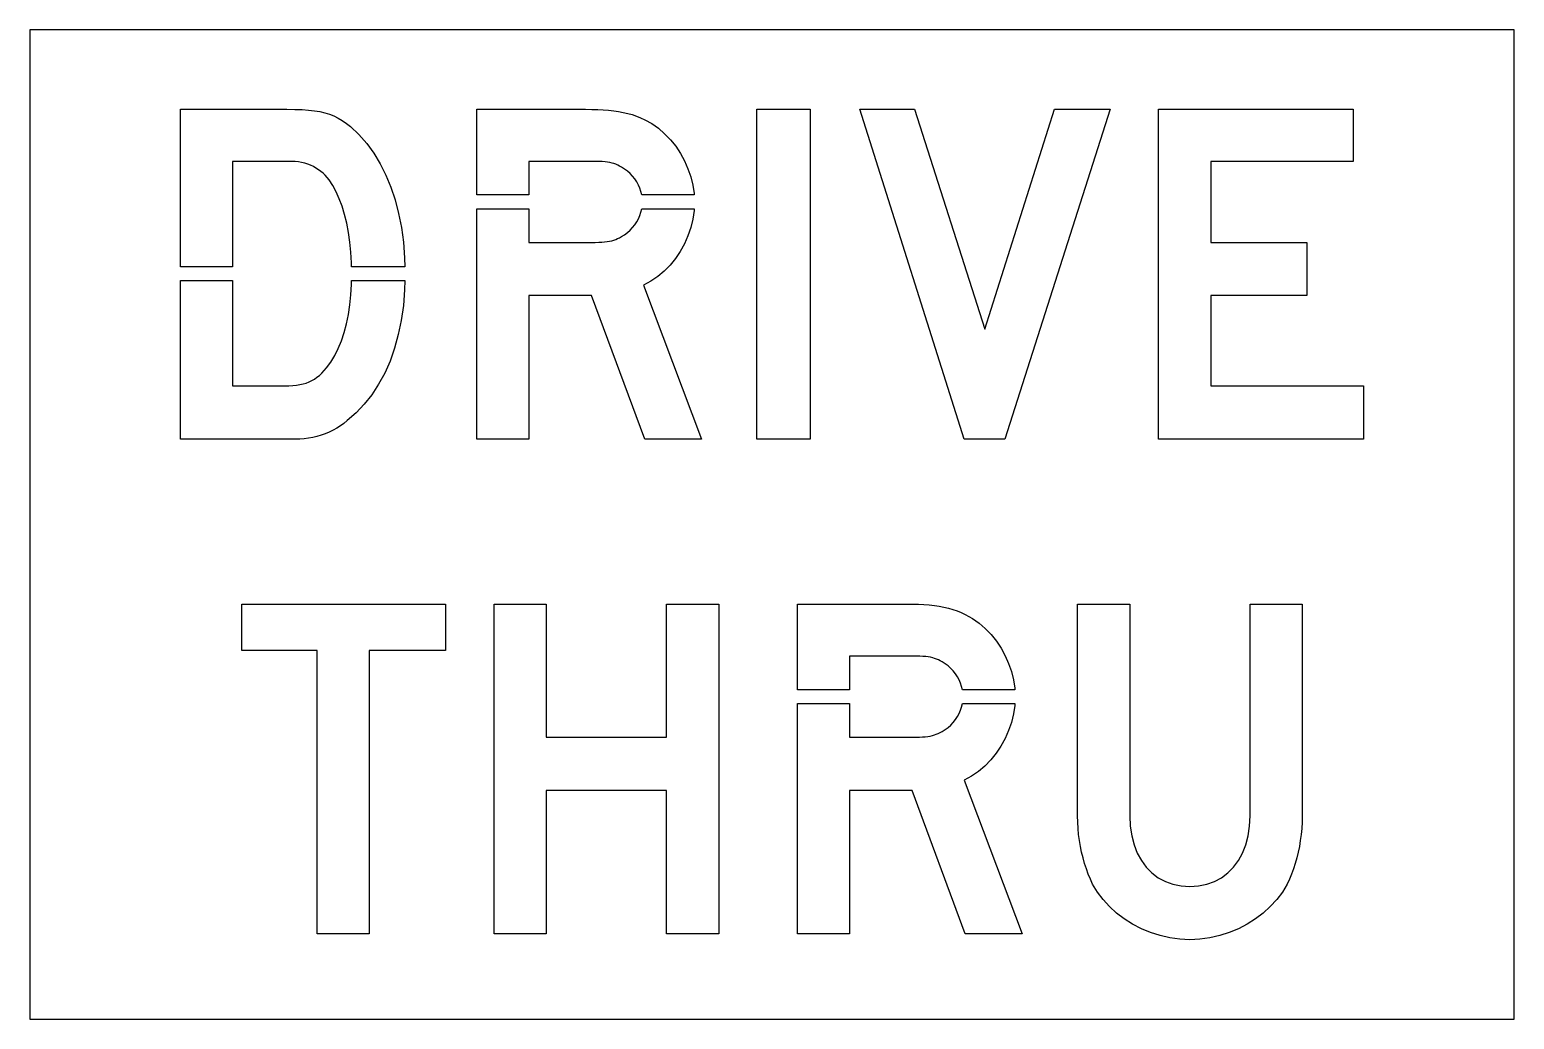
# Model space of a CAD drawing. Extents: x 0 to 54, y 0 to 36.
import ezdxf

# ---------------------------------------------------------------- set-up
doc = ezdxf.new("R2010")
doc.units = 0
doc.layers.add('CUT', color=7, linetype='Continuous')
doc.layers.add('OUTSIDE', color=1, linetype='Continuous')

msp = doc.modelspace()

# ---------------------------------------------------------------- linework, layer by layer
at = {"layer": 'CUT'}
for points in [[(11.5314, 28.9614), (11.4534, 29.2782), (11.3622, 29.5758), (11.2602, 29.8518), (11.1474, 30.1038), (11.0238, 30.3318), (10.8906, 30.5322), (10.7478, 30.705), (10.671, 30.777), (10.5906, 30.8442), (10.5042, 30.9078), (10.413, 30.9666), (10.317, 31.0206), (10.2162, 31.0686), (10.1118, 31.1094), (10.0026, 31.1442), (9.8886, 31.173), (9.7722, 31.1934), (9.651, 31.2054), (9.5262, 31.2102), (7.3794, 31.2102), (7.3794, 27.377), (5.4846, 27.377), (5.4846, 33.105), (9.3582, 33.105), (9.6486, 33.1026), (9.9102, 33.093), (10.1466, 33.0774), (10.3614, 33.0534), (10.557, 33.021), (10.737, 32.979), (10.905, 32.9262), (11.0646, 32.8614), (11.217, 32.7858), (11.3682, 32.6958), (11.5194, 32.5914), (11.6742, 32.4738), (11.9778, 32.1834), (12.2598, 31.8606), (12.5166, 31.5078), (12.7482, 31.125), (12.9558, 30.7122), (13.137, 30.273), (13.2918, 29.8074), (13.4202, 29.3166), (13.521, 28.8018), (13.5942, 28.2654), (13.6386, 27.7062), (13.6468, 27.377), (11.7109, 27.377), (11.7078, 27.5202), (11.685, 27.903), (11.6478, 28.2714), (11.5962, 28.6242)], [(22.0782, 30.4626), (22.0086, 30.5706), (21.9282, 30.6726), (21.8394, 30.7674), (21.7434, 30.8538), (21.6378, 30.9318), (21.5262, 31.0002), (21.4542, 31.0398), (21.387, 31.0734), (21.3198, 31.1034), (21.2514, 31.1286), (21.1806, 31.1502), (21.105, 31.1682), (21.0222, 31.1826), (20.931, 31.1934), (20.8278, 31.2006), (20.7114, 31.2066), (20.5794, 31.209), (20.4318, 31.2102), (18.1578, 31.2102), (18.1578, 29.9876), (16.263, 29.9876), (16.263, 33.105), (20.2206, 33.105), (20.4462, 33.1026), (20.661, 33.0978), (20.8638, 33.087), (21.0582, 33.0726), (21.243, 33.0522), (21.4206, 33.0258), (21.591, 32.9934), (21.7554, 32.955), (21.9138, 32.9094), (22.0686, 32.8566), (22.2198, 32.7954), (22.3686, 32.7258), (22.6254, 32.5842), (22.8678, 32.4138), (23.0958, 32.217), (23.3058, 31.9974), (23.4966, 31.7574), (23.6682, 31.4994), (23.817, 31.227), (23.943, 30.9426), (24.0438, 30.6474), (24.1182, 30.3474), (24.1638, 30.0426), (24.1664, 29.9876), (22.2607, 29.9876), (22.2606, 29.9886), (22.2306, 30.111), (22.191, 30.2322), (22.1394, 30.3498)], [(28.389, 21.105), (26.4522, 21.105), (26.4522, 33.105), (28.389, 33.105)], [(34.7466, 25.1046), (37.2738, 33.105), (39.2946, 33.105), (35.463, 21.105), (33.9894, 21.105), (30.1998, 33.105), (32.1786, 33.105)], [(42.957, 31.2102), (42.957, 28.263), (46.4514, 28.263), (46.4514, 26.3262), (42.957, 26.3262), (42.957, 23.0418), (48.5154, 23.0418), (48.5154, 21.105), (41.0622, 21.105), (41.0622, 33.105), (48.1362, 33.105), (48.1362, 31.2102)], [(18.1578, 29.4856), (18.1578, 28.263), (20.4318, 28.263), (20.571, 28.2642), (20.697, 28.2666), (20.8098, 28.2726), (20.9118, 28.2798), (21.0042, 28.2906), (21.0894, 28.305), (21.1686, 28.323), (21.2418, 28.3434), (21.3138, 28.3698), (21.3834, 28.3998), (21.4542, 28.4334), (21.5262, 28.473), (21.6378, 28.5414), (21.7434, 28.6194), (21.8394, 28.7058), (21.9282, 28.8006), (22.0086, 28.9026), (22.0782, 29.0106), (22.1394, 29.1234), (22.191, 29.241), (22.2306, 29.361), (22.2606, 29.4846), (22.2607, 29.4856), (24.1667, 29.4856), (24.1638, 29.421), (24.117, 29.109), (24.0438, 28.8006), (23.9418, 28.5018), (23.8146, 28.2126), (23.6634, 27.9366), (23.4882, 27.6762), (23.2926, 27.435), (23.0778, 27.2142), (22.8438, 27.0174), (22.593, 26.847), (22.3266, 26.7054), (24.4314, 21.105), (22.3686, 21.105), (20.4318, 26.3262), (18.1578, 26.3262), (18.1578, 21.105), (16.263, 21.105), (16.263, 29.4856)], [(12.6918, 23.0994), (12.4446, 22.7202), (12.171, 22.3734), (11.8722, 22.059), (11.5482, 21.7782), (11.4282, 21.6774), (11.3034, 21.585), (11.1714, 21.5022), (11.0346, 21.4266), (10.893, 21.3594), (10.7478, 21.2994), (10.599, 21.2478), (10.4466, 21.2046), (10.293, 21.1686), (10.137, 21.1398), (9.9798, 21.1194), (9.8214, 21.105), (9.7878, 21.105), (9.7482, 21.105), (9.7038, 21.105), (9.6558, 21.105), (9.6042, 21.105), (9.5478, 21.105), (9.4878, 21.105), (9.4254, 21.105), (9.3594, 21.105), (9.291, 21.105), (9.2202, 21.105), (9.1482, 21.105), (5.4846, 21.105), (5.4846, 26.875), (7.3794, 26.875), (7.3794, 23.0418), (9.2742, 23.0418), (9.4266, 23.0442), (9.5694, 23.0526), (9.7038, 23.067), (9.8298, 23.0874), (9.9474, 23.1138), (10.0578, 23.1474), (10.1634, 23.187), (10.263, 23.235), (10.3578, 23.2902), (10.449, 23.3538), (10.5366, 23.4246), (10.6218, 23.505), (10.7934, 23.6958), (10.9506, 23.9106), (11.0946, 24.1482), (11.223, 24.4062), (11.3382, 24.6858), (11.4378, 24.9834), (11.5218, 25.3014), (11.5914, 25.635), (11.6454, 25.9854), (11.685, 26.3514), (11.7078, 26.7318), (11.7108, 26.875), (13.6464, 26.875), (13.6374, 26.5362), (13.5906, 25.9698), (13.5138, 25.4262), (13.407, 24.9066), (13.2702, 24.4134), (13.1058, 23.9466), (12.9126, 23.5086)], [(10.452, 13.4202), (7.716, 13.4202), (7.716, 15.105), (15.126, 15.105), (15.126, 13.4202), (12.3468, 13.4202), (12.3468, 3.105), (10.452, 3.105)], [(16.8948, 3.105), (16.8948, 15.105), (18.7896, 15.105), (18.7896, 10.263), (23.1684, 10.263), (23.1684, 15.105), (25.0632, 15.105), (25.0632, 3.105), (23.1684, 3.105), (23.1684, 8.3262), (18.7896, 8.3262), (18.7896, 3.105)], [(33.7416, 12.4626), (33.672, 12.5706), (33.5916, 12.6726), (33.5028, 12.7674), (33.4068, 12.8538), (33.3012, 12.9318), (33.1896, 13.0002), (33.1176, 13.0398), (33.0504, 13.0734), (32.9832, 13.1034), (32.9148, 13.1286), (32.844, 13.1502), (32.7684, 13.1682), (32.6856, 13.1826), (32.5944, 13.1934), (32.4912, 13.2006), (32.3748, 13.2066), (32.2428, 13.209), (32.0952, 13.2102), (29.8212, 13.2102), (29.8212, 11.9876), (27.9264, 11.9876), (27.9264, 15.105), (31.884, 15.105), (32.1096, 15.1026), (32.3244, 15.0978), (32.5272, 15.087), (32.7216, 15.0726), (32.9064, 15.0522), (33.084, 15.0258), (33.2544, 14.9934), (33.4188, 14.955), (33.5772, 14.9094), (33.732, 14.8566), (33.8832, 14.7954), (34.032, 14.7258), (34.2888, 14.5842), (34.5312, 14.4138), (34.7592, 14.217), (34.9692, 13.9974), (35.16, 13.7574), (35.3316, 13.4994), (35.4804, 13.227), (35.6064, 12.9426), (35.7072, 12.6474), (35.7816, 12.3474), (35.8272, 12.0426), (35.8298, 11.9876), (33.9241, 11.9876), (33.924, 11.9886), (33.894, 12.111), (33.8544, 12.2322), (33.8028, 12.3498)], [(46.1808, 6.2886), (46.1364, 6.0786), (46.086, 5.8734), (46.0284, 5.6718), (45.9648, 5.475), (45.894, 5.2842), (45.8184, 5.097), (45.7368, 4.9158), (45.5628, 4.6278), (45.3576, 4.3566), (45.1248, 4.1022), (44.8668, 3.867), (44.5848, 3.6534), (44.2836, 3.4626), (43.9656, 3.297), (43.6308, 3.1566), (43.2852, 3.045), (42.93, 2.9622), (42.5664, 2.9118), (42.1992, 2.895), (41.8332, 2.9118), (41.4696, 2.9622), (41.1144, 3.045), (40.7688, 3.1566), (40.434, 3.297), (40.116, 3.4626), (39.8148, 3.6534), (39.5328, 3.867), (39.2748, 4.1022), (39.042, 4.3566), (38.8368, 4.6278), (38.6628, 4.9158), (38.5812, 5.097), (38.5056, 5.2842), (38.4348, 5.475), (38.3712, 5.6718), (38.3136, 5.8734), (38.2632, 6.0786), (38.2188, 6.2886), (38.1828, 6.5034), (38.154, 6.7218), (38.1324, 6.9438), (38.1204, 7.1694), (38.1156, 7.3998), (38.1156, 15.105), (40.0104, 15.105), (40.0104, 7.3998), (40.0284, 7.0218), (40.0824, 6.669), (40.1688, 6.3414), (40.2876, 6.0414), (40.4376, 5.7714), (40.6152, 5.5314), (40.8216, 5.3238), (41.052, 5.151), (41.3076, 5.013), (41.5848, 4.9134), (41.8824, 4.8522), (42.1992, 4.8318), (42.5172, 4.8522), (42.8148, 4.9134), (43.092, 5.013), (43.3476, 5.151), (43.578, 5.3238), (43.7844, 5.5314), (43.962, 5.7714), (44.112, 6.0414), (44.2308, 6.3414), (44.3172, 6.669), (44.3712, 7.0218), (44.3892, 7.3998), (44.3892, 15.105), (46.284, 15.105), (46.284, 7.3998), (46.2792, 7.1694), (46.2672, 6.9438), (46.2456, 6.7218), (46.2168, 6.5034)], [(29.8212, 11.4856), (29.8212, 10.263), (32.0952, 10.263), (32.2344, 10.2642), (32.3604, 10.2666), (32.4732, 10.2726), (32.5752, 10.2798), (32.6676, 10.2906), (32.7528, 10.305), (32.832, 10.323), (32.9052, 10.3434), (32.9772, 10.3698), (33.0468, 10.3998), (33.1176, 10.4334), (33.1896, 10.473), (33.3012, 10.5414), (33.4068, 10.6194), (33.5028, 10.7058), (33.5916, 10.8006), (33.672, 10.9026), (33.7416, 11.0106), (33.8028, 11.1234), (33.8544, 11.241), (33.894, 11.361), (33.924, 11.4846), (33.9241, 11.4856), (35.8301, 11.4856), (35.8272, 11.421), (35.7804, 11.109), (35.7072, 10.8006), (35.6052, 10.5018), (35.478, 10.2126), (35.3268, 9.9366), (35.1516, 9.6762), (34.956, 9.435), (34.7412, 9.2142), (34.5072, 9.0174), (34.2564, 8.847), (33.99, 8.7054), (36.0948, 3.105), (34.032, 3.105), (32.0952, 8.3262), (29.8212, 8.3262), (29.8212, 3.105), (27.9264, 3.105), (27.9264, 11.4856)]]:
    msp.add_lwpolyline(points, close=True, dxfattribs=at)
at = {"layer": 'OUTSIDE'}
msp.add_lwpolyline([(0, 0), (54, 0), (54, 36), (0, 36)], close=True, dxfattribs=at)

doc.saveas('drawing.dxf')
